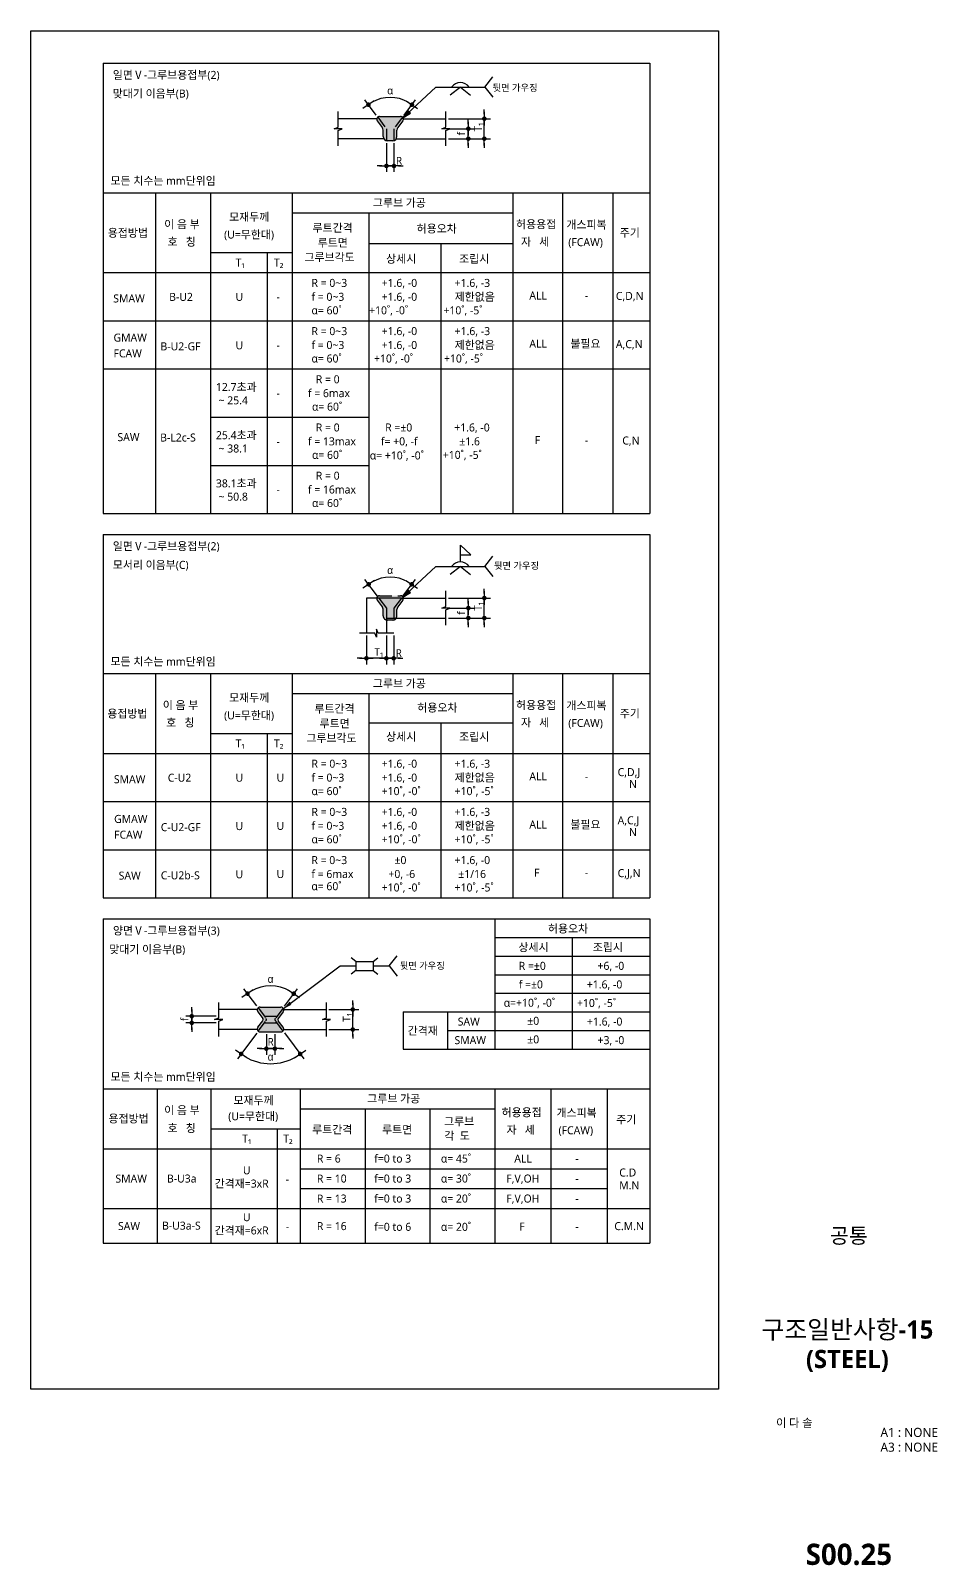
# Model space of a CAD drawing. Header units: millimetres. Extents: x 4573 to 501064, y -176100 to -4304.
# Drawn here: x 218876 to 248764, y -175263 to -124681 of the extents above; entities that cross this region are included whole.
import ezdxf
from ezdxf.enums import TextEntityAlignment as Align

# ---------------------------------------------------------------- set-up
doc = ezdxf.new("R2010")
doc.units = ezdxf.units.MM
doc.header["$LTSCALE"] = 800
doc.linetypes.add('HIDDEN', pattern=[0.375, 0.25, -0.125])
doc.linetypes.add('HIDDENX2', pattern=[0.75, 0.5, -0.25])
doc.layers.get('Defpoints').update_dxf_attribs({"color": 147})
for name, color, linetype in [('4', 4, 'Continuous'), ('AA-XXXX-DIMS', 7, 'Continuous'), ('DIM', 7, 'Continuous'), ('HAT', 9, 'Continuous'), ('HID', 7, 'HIDDENX2'), ('SHT', 5, 'Continuous'), ('T1', 4, 'Continuous'), ('TEX', 3, 'Continuous'), ('TEXT', 3, 'Continuous'), ('TITLE', 7, 'Continuous'), ('WAL', 7, 'Continuous')]:
    doc.layers.add(name, color=color, linetype=linetype)
doc.styles.add('XR-SHEET-맑은고딕', font='malgun.ttf')
doc.styles.add('맑은고딕', font='malgun.ttf')
doc.styles.add('맑은고딕B', font='malgunbd.ttf')
doc.styles.add('스타일1', font='malgun.ttf')
doc.dimstyles.new('SKIT(내부)', dxfattribs={"dimscale": 100, "dimtxt": 2.5, "dimasz": 1.5, "dimexe": 2, "dimexo": 0.8, "dimgap": 1, "dimtad": 1, "dimdec": 0, "dimzin": 0, "dimdsep": 46, "dimtxsty": 'XR-SHEET-맑은고딕', "dimblk1": 'DOTK', "dimblk2": 'DOTK', "dimsah": 1, "dimcen": 1.8, "dimclrt": 3, "dimadec": 0, "dimazin": 0, "dimtfac": 1, "dimtdec": 0, "dimtix": 1, "dimtmove": 2, "dimatfit": 3, "dimldrblk": 'DOTK', "dimfxl": 2, "dimtolj": 1, "dimtzin": 0, "dimarcsym": 0})

# ---------------------------------------------------------------- blocks, each defined once
blk = doc.blocks.new('DOTK')
at = {"layer": 'AA-XXXX-DIMS'}
blk.add_line((-1.5, 0), (1.5, 0), dxfattribs=at)
at = {"layer": 'AA-XXXX-DIMS', "const_width": 0.5}
blk.add_lwpolyline([(-0.25, 0, 1), (0.25, 0, 1)], format="xyb", close=True, dxfattribs=at)
blk = doc.blocks.new('*D551')
at = {"layer": 'Defpoints', "color": 0, "transparency": 16777216}
for p in [(230981, -126909), (230316, -127529), (230603, -127913), (230851, -127913), (231135, -127534)]:
    blk.add_point(p, dxfattribs=at)
at = {"layer": 'DIM', "color": 0, "lineweight": -2, "transparency": 16777216}
for p, q in [((230268, -127465), (229890, -126961)), ((231183, -127470), (231564, -126961))]:
    blk.add_line(p, q, dxfattribs=at)
blk.add_arc((230727, -128079), 1197, 60.3698, 119.6302, dxfattribs=at)
at = {"layer": 'DIM', "color": 0, "lineweight": -2, "transparency": 16777216, "xscale": 150, "yscale": 150, "zscale": 150}
for p, rotation in [((230010, -127121), 213.2232473445448), ((231444, -127121), 326.7767526554257)]:
    blk.add_blockref('DOTK', p, dxfattribs=dict(at, rotation=rotation))
at = {"layer": 'DIM', "color": 3, "transparency": 16777216, "insert": (230727, -126655), "char_height": 250, "attachment_point": 5, "style": 'XR-SHEET-맑은고딕'}
blk.add_mtext('\\A1;α', dxfattribs=at)
blk = doc.blocks.new('*D552')
at = {"layer": 'Defpoints', "color": 0, "transparency": 16777216}
for p in [(230603, -128308), (230851, -128308), (230851, -129139)]:
    blk.add_point(p, dxfattribs=at)
at = {"layer": 'DIM', "color": 0, "lineweight": -2, "transparency": 16777216}
for p, q in [((230603, -128388), (230603, -129339)), ((230851, -128388), (230851, -129339)), ((230453, -129139), (230303, -129139)), ((230603, -129139), (230851, -129139)), ((231001, -129139), (231151, -129139))]:
    blk.add_line(p, q, dxfattribs=at)
at = {"layer": 'DIM', "color": 0, "lineweight": -2, "transparency": 16777216, "xscale": 150, "yscale": 150, "zscale": 150}
blk.add_blockref('DOTK', (230603, -129139), dxfattribs=at)
at = {"layer": 'DIM', "color": 0, "lineweight": -2, "transparency": 16777216, "xscale": 150, "yscale": 150, "zscale": 150, "rotation": 180}
blk.add_blockref('DOTK', (230851, -129139), dxfattribs=at)
at = {"layer": 'DIM', "color": 3, "transparency": 16777216, "insert": (231019, -128967), "char_height": 250, "attachment_point": 5, "style": 'XR-SHEET-맑은고딕'}
blk.add_mtext('\\A1;R', dxfattribs=at)
blk = doc.blocks.new('*D553')
at = {"layer": 'Defpoints', "color": 0, "transparency": 16777216}
for p in [(230979, -142720), (230356, -143382), (231097, -143382), (230603, -143712), (230851, -143712)]:
    blk.add_point(p, dxfattribs=at)
at = {"layer": 'DIM', "color": 0, "lineweight": -2, "transparency": 16777216}
for p, q in [((230308, -143318), (229897, -142769)), ((231145, -143318), (231557, -142769))]:
    blk.add_line(p, q, dxfattribs=at)
blk.add_arc((230727, -143877), 1184, 60.4444, 119.5556, dxfattribs=at)
at = {"layer": 'DIM', "color": 0, "lineweight": -2, "transparency": 16777216, "xscale": 150, "yscale": 150, "zscale": 150}
for p, rotation in [((230017, -142929), 213.1859534091459), ((231437, -142929), 326.814046590854)]:
    blk.add_blockref('DOTK', p, dxfattribs=dict(at, rotation=rotation))
at = {"layer": 'DIM', "color": 3, "transparency": 16777216, "insert": (230727, -142465), "char_height": 250, "attachment_point": 5, "style": 'XR-SHEET-맑은고딕'}
blk.add_mtext('\\A1;{\\fSymbol|b0|i0|c2|p18;a}', dxfattribs=at)
blk = doc.blocks.new('*D554')
at = {"layer": 'Defpoints', "color": 0, "transparency": 16777216}
for p in [(230603, -144536), (230843, -144536), (230843, -145367)]:
    blk.add_point(p, dxfattribs=at)
at = {"layer": 'DIM', "color": 0, "lineweight": -2, "transparency": 16777216}
for p, q in [((230603, -144616), (230603, -145567)), ((230843, -144616), (230843, -145567)), ((230453, -145367), (230303, -145367)), ((230603, -145367), (230843, -145367)), ((230993, -145367), (231143, -145367))]:
    blk.add_line(p, q, dxfattribs=at)
at = {"layer": 'DIM', "color": 0, "lineweight": -2, "transparency": 16777216, "xscale": 150, "yscale": 150, "zscale": 150}
blk.add_blockref('DOTK', (230603, -145367), dxfattribs=at)
at = {"layer": 'DIM', "color": 0, "lineweight": -2, "transparency": 16777216, "xscale": 150, "yscale": 150, "zscale": 150, "rotation": 180}
blk.add_blockref('DOTK', (230843, -145367), dxfattribs=at)
at = {"layer": 'DIM', "color": 3, "transparency": 16777216, "insert": (231011, -145196), "char_height": 250, "attachment_point": 5, "style": 'XR-SHEET-맑은고딕'}
blk.add_mtext('\\A1;R', dxfattribs=at)
blk = doc.blocks.new('*D555')
at = {"layer": 'Defpoints', "color": 0, "transparency": 16777216}
for p in [(229944, -144536), (230603, -144536), (229944, -145367)]:
    blk.add_point(p, dxfattribs=at)
at = {"layer": 'DIM', "color": 0, "lineweight": -2, "transparency": 16777216}
for p, q in [((229944, -144616), (229944, -145567)), ((230603, -144616), (230603, -145567)), ((229794, -145367), (229644, -145367)), ((230603, -145367), (229944, -145367)), ((230753, -145367), (230903, -145367))]:
    blk.add_line(p, q, dxfattribs=at)
at = {"layer": 'DIM', "color": 0, "lineweight": -2, "transparency": 16777216, "xscale": 150, "yscale": 150, "zscale": 150}
blk.add_blockref('DOTK', (229944, -145367), dxfattribs=at)
at = {"layer": 'DIM', "color": 0, "lineweight": -2, "transparency": 16777216, "xscale": 150, "yscale": 150, "zscale": 150, "rotation": 180}
blk.add_blockref('DOTK', (230603, -145367), dxfattribs=at)
at = {"layer": 'DIM', "color": 3, "transparency": 16777216, "insert": (230356, -145184), "char_height": 250, "attachment_point": 5, "style": 'XR-SHEET-맑은고딕'}
blk.add_mtext('\\A1;T₁', dxfattribs=at)
blk = doc.blocks.new('*D556')
at = {"layer": 'Defpoints', "color": 0, "transparency": 16777216}
for p in [(232551, -143712), (232566, -144041), (233303, -143712)]:
    blk.add_point(p, dxfattribs=at)
at = {"layer": 'DIM', "color": 0, "lineweight": -2, "transparency": 16777216}
for p, q in [((233303, -143562), (233303, -143412)), ((232631, -143712), (233503, -143712)), ((232646, -144041), (233503, -144041)), ((233303, -144041), (233303, -143712)), ((233303, -144191), (233303, -144341))]:
    blk.add_line(p, q, dxfattribs=at)
at = {"layer": 'DIM', "color": 0, "lineweight": -2, "transparency": 16777216, "xscale": 150, "yscale": 150, "zscale": 150}
for p, rotation in [((233303, -143712), 270), ((233303, -144041), 90)]:
    blk.add_blockref('DOTK', p, dxfattribs=dict(at, rotation=rotation))
at = {"layer": 'DIM', "color": 3, "transparency": 16777216, "insert": (233069, -143876), "char_height": 250, "attachment_point": 5, "rotation": 90, "style": 'XR-SHEET-맑은고딕'}
blk.add_mtext('\\A1;f', dxfattribs=at)
blk = doc.blocks.new('*D557')
at = {"layer": 'Defpoints', "color": 0, "transparency": 16777216}
for p in [(232566, -143382), (233831, -143382), (232566, -144041)]:
    blk.add_point(p, dxfattribs=at)
at = {"layer": 'DIM', "color": 0, "lineweight": -2, "transparency": 16777216}
for p, q in [((233831, -143232), (233831, -143082)), ((232646, -143382), (234031, -143382)), ((233831, -144041), (233831, -143382)), ((232646, -144041), (234031, -144041)), ((233831, -144191), (233831, -144341))]:
    blk.add_line(p, q, dxfattribs=at)
at = {"layer": 'DIM', "color": 0, "lineweight": -2, "transparency": 16777216, "xscale": 150, "yscale": 150, "zscale": 150}
for p, rotation in [((233831, -143382), 270), ((233831, -144041), 90)]:
    blk.add_blockref('DOTK', p, dxfattribs=dict(at, rotation=rotation))
at = {"layer": 'DIM', "color": 3, "transparency": 16777216, "insert": (233648, -143654), "char_height": 250, "attachment_point": 5, "rotation": 90, "style": 'XR-SHEET-맑은고딕'}
blk.add_mtext('\\A1;T₁', dxfattribs=at)
blk = doc.blocks.new('*D558')
at = {"layer": 'Defpoints', "color": 0, "transparency": 16777216}
for p in [(227056, -156196), (226375, -156890), (226634, -157236), (226938, -157236), (227194, -156895)]:
    blk.add_point(p, dxfattribs=at)
at = {"layer": 'DIM', "color": 0, "lineweight": -2, "transparency": 16777216}
for p, q in [((226327, -156826), (225904, -156261)), ((227242, -156831), (227668, -156261))]:
    blk.add_line(p, q, dxfattribs=at)
blk.add_arc((226786, -157439), 1272, 59.944, 120.056, dxfattribs=at)
at = {"layer": 'DIM', "color": 0, "lineweight": -2, "transparency": 16777216, "xscale": 150, "yscale": 150, "zscale": 150}
for p, rotation in [((226024, -156421), 213.4361386062892), ((227548, -156421), 326.5638613400455)]:
    blk.add_blockref('DOTK', p, dxfattribs=dict(at, rotation=rotation))
at = {"layer": 'DIM', "color": 3, "transparency": 16777216, "insert": (226786, -155940), "char_height": 250, "attachment_point": 5, "style": 'XR-SHEET-맑은고딕'}
blk.add_mtext('\\A1;{\\fSymbol|b0|i0|c2|p18;a}', dxfattribs=at)
blk = doc.blocks.new('*D559')
at = {"layer": 'Defpoints', "color": 0, "transparency": 16777216}
for p in [(228626, -156944), (229493, -156944), (228626, -157603)]:
    blk.add_point(p, dxfattribs=at)
at = {"layer": 'DIM', "color": 0, "lineweight": -2, "transparency": 16777216}
for p, q in [((229493, -156794), (229493, -156644)), ((228706, -156944), (229693, -156944)), ((229493, -157603), (229493, -156944)), ((228706, -157603), (229693, -157603)), ((229493, -157753), (229493, -157903))]:
    blk.add_line(p, q, dxfattribs=at)
at = {"layer": 'DIM', "color": 0, "lineweight": -2, "transparency": 16777216, "xscale": 150, "yscale": 150, "zscale": 150}
for p, rotation in [((229493, -156944), 270), ((229493, -157603), 90)]:
    blk.add_blockref('DOTK', p, dxfattribs=dict(at, rotation=rotation))
at = {"layer": 'DIM', "color": 3, "transparency": 16777216, "insert": (229311, -157202), "char_height": 250, "attachment_point": 5, "rotation": 90, "style": 'XR-SHEET-맑은고딕'}
blk.add_mtext('\\A1;T₁', dxfattribs=at)
blk = doc.blocks.new('*D560')
at = {"layer": 'Defpoints', "color": 0, "transparency": 16777216}
for p in [(224186, -157164), (225073, -157164), (225073, -157384)]:
    blk.add_point(p, dxfattribs=at)
at = {"layer": 'DIM', "color": 0, "lineweight": -2, "transparency": 16777216}
for p, q in [((224993, -157164), (223986, -157164)), ((224186, -157014), (224186, -156864)), ((224186, -157384), (224186, -157164)), ((224993, -157384), (223986, -157384)), ((224186, -157534), (224186, -157684))]:
    blk.add_line(p, q, dxfattribs=at)
at = {"layer": 'DIM', "color": 0, "lineweight": -2, "transparency": 16777216, "xscale": 150, "yscale": 150, "zscale": 150}
for p, rotation in [((224186, -157164), 270), ((224186, -157384), 90)]:
    blk.add_blockref('DOTK', p, dxfattribs=dict(at, rotation=rotation))
at = {"layer": 'DIM', "color": 3, "transparency": 16777216, "insert": (223952, -157274), "char_height": 250, "attachment_point": 5, "rotation": 90, "style": 'XR-SHEET-맑은고딕'}
blk.add_mtext('\\A1;f', dxfattribs=at)
blk = doc.blocks.new('*D561')
at = {"layer": 'Defpoints', "color": 0, "transparency": 16777216}
for p in [(226646, -157681), (226926, -157681), (226926, -158234)]:
    blk.add_point(p, dxfattribs=at)
at = {"layer": 'DIM', "color": 0, "lineweight": -2, "transparency": 16777216}
for p, q in [((226646, -157761), (226646, -158434)), ((226926, -157761), (226926, -158434)), ((226496, -158234), (226346, -158234)), ((226646, -158234), (226926, -158234)), ((227076, -158234), (227226, -158234))]:
    blk.add_line(p, q, dxfattribs=at)
at = {"layer": 'DIM', "color": 0, "lineweight": -2, "transparency": 16777216, "xscale": 150, "yscale": 150, "zscale": 150}
blk.add_blockref('DOTK', (226646, -158234), dxfattribs=at)
at = {"layer": 'DIM', "color": 0, "lineweight": -2, "transparency": 16777216, "xscale": 150, "yscale": 150, "zscale": 150, "rotation": 180}
blk.add_blockref('DOTK', (226926, -158234), dxfattribs=at)
at = {"layer": 'DIM', "color": 3, "transparency": 16777216, "insert": (226786, -158009), "char_height": 250, "attachment_point": 5, "style": 'XR-SHEET-맑은고딕'}
blk.add_mtext('\\A1;R', dxfattribs=at)
blk = doc.blocks.new('*D562')
at = {"layer": 'Defpoints', "color": 0, "transparency": 16777216}
for p in [(226375, -157658), (226634, -157311), (226938, -157311), (227194, -157653), (226441, -158695)]:
    blk.add_point(p, dxfattribs=at)
at = {"layer": 'DIM', "color": 0, "lineweight": -2, "transparency": 16777216}
for p, q in [((226327, -157722), (225693, -158568)), ((227242, -157717), (227879, -158568))]:
    blk.add_line(p, q, dxfattribs=at)
blk.add_arc((226786, -157108), 1624, 238.478, 301.522, dxfattribs=at)
at = {"layer": 'DIM', "color": 0, "lineweight": -2, "transparency": 16777216, "xscale": 150, "yscale": 150, "zscale": 150}
for p, rotation in [((225813, -158408), 145.8308561628364), ((227759, -158408), 34.16914378347971)]:
    blk.add_blockref('DOTK', p, dxfattribs=dict(at, rotation=rotation))
at = {"layer": 'DIM', "color": 3, "transparency": 16777216, "insert": (226786, -158504), "char_height": 250, "attachment_point": 5, "rotation": 360, "style": 'XR-SHEET-맑은고딕'}
blk.add_mtext('\\A1;{\\fSymbol|b0|i0|c2|p18;a}', dxfattribs=at)
blk = doc.blocks.new('*D563')
at = {"layer": 'Defpoints', "color": 0, "transparency": 16777216}
for p in [(232551, -127913), (233303, -127913), (232566, -128242)]:
    blk.add_point(p, dxfattribs=at)
at = {"layer": 'DIM', "color": 0, "lineweight": -2, "transparency": 16777216}
for p, q in [((232631, -127913), (233503, -127913)), ((233303, -127763), (233303, -127613)), ((233303, -128242), (233303, -127913)), ((232646, -128242), (233503, -128242)), ((233303, -128392), (233303, -128542))]:
    blk.add_line(p, q, dxfattribs=at)
at = {"layer": 'DIM', "color": 0, "lineweight": -2, "transparency": 16777216, "xscale": 150, "yscale": 150, "zscale": 150}
for p, rotation in [((233303, -127913), 270), ((233303, -128242), 90)]:
    blk.add_blockref('DOTK', p, dxfattribs=dict(at, rotation=rotation))
at = {"layer": 'DIM', "color": 3, "transparency": 16777216, "insert": (233069, -128078), "char_height": 250, "attachment_point": 5, "rotation": 90, "style": 'XR-SHEET-맑은고딕'}
blk.add_mtext('\\A1;f', dxfattribs=at)
blk = doc.blocks.new('*D564')
at = {"layer": 'Defpoints', "color": 0, "transparency": 16777216}
for p in [(232566, -127584), (233831, -127584), (232566, -128242)]:
    blk.add_point(p, dxfattribs=at)
at = {"layer": 'DIM', "color": 0, "lineweight": -2, "transparency": 16777216}
for p, q in [((233831, -127434), (233831, -127284)), ((232646, -127584), (234031, -127584)), ((233831, -128242), (233831, -127584)), ((232646, -128242), (234031, -128242)), ((233831, -128392), (233831, -128542))]:
    blk.add_line(p, q, dxfattribs=at)
at = {"layer": 'DIM', "color": 0, "lineweight": -2, "transparency": 16777216, "xscale": 150, "yscale": 150, "zscale": 150}
for p, rotation in [((233831, -127584), 270), ((233831, -128242), 90)]:
    blk.add_blockref('DOTK', p, dxfattribs=dict(at, rotation=rotation))
at = {"layer": 'DIM', "color": 3, "transparency": 16777216, "insert": (233648, -127856), "char_height": 250, "attachment_point": 5, "rotation": 90, "style": 'XR-SHEET-맑은고딕'}
blk.add_mtext('\\A1;T₁', dxfattribs=at)
blk = doc.blocks.new('TITLE')
at = {"layer": 'TITLE', "style": '스타일1'}
for tag, height, p in [('동명칭', 6, (776.77, -457.26)), ('SCALE-A1', 3, (797.5, -522)), ('SCALE-A3', 3, (797.5, -527)), ('DATA', 3, (797.5, -540))]:
    blk.add_attdef(tag, text='', height=height, dxfattribs=at).set_placement(p, align=Align.MIDDLE)
for tag, height, p in [('TITLE1', 6, (776.5, -479.4)), ('TITLE4', 6, (776.5, -484.39)), ('TITLE2', 6, (776.5, -489)), ('TITLE5', 6, (776.5, -493.99)), ('TITLE3', 6, (776.5, -498.7)), ('NAME-1', 3, (760.16, -517.5)), ('NAME-2', 3, (760.16, -526.5)), ('A0.00', 7, (776.5, -561))]:
    blk.add_attdef(tag, text='', height=height, dxfattribs=at).set_placement(p, align=Align.MIDDLE_CENTER)

msp = doc.modelspace()

# ---------------------------------------------------------------- hatches: boundary and pattern name
at = {"layer": 'HAT'}
h = msp.add_hatch(color=252, dxfattribs=at)
h.paths.add_polyline_path([(230356.4, -127583.7), (230285.1, -127583.7, 0.2065467), (230302.5, -127656.2), (230466.6, -127875.4, -0.0759655), (230486.7, -127913), (230602.9, -127913)])
h.paths.add_polyline_path([(231097.5, -127583.7), (230356.4, -127583.7), (230602.9, -127913), (230851, -127913)])
h.paths.add_polyline_path([(231067.6, -127505.7), (230377.8, -127505.7, 0.3646409), (230285.1, -127583.7), (230356.4, -127583.7), (231097.5, -127583.7), (231160.3, -127583.7, 0.3646409)])
h.paths.add_polyline_path([(231142.9, -127656.2, 0.2065467), (231160.3, -127583.7), (231097.5, -127583.7), (230851, -127913), (230958.7, -127913, -0.0759655), (230978.8, -127875.4)])
h.paths.add_polyline_path([(230950.7, -127960, -0.0850254), (230958.7, -127913), (230851, -127913), (230851, -128242.3), (230928.8, -128242.3, 0.1420741), (230950.7, -128166.8)])
h.paths.add_polyline_path([(230851, -127913), (230602.9, -127913), (230602.9, -128242.3), (230851, -128242.3)])
h.paths.add_polyline_path([(230602.9, -127913), (230486.7, -127913, -0.0850254), (230494.7, -127960), (230494.7, -128166.8, 0.1420741), (230516.6, -128242.3), (230602.9, -128242.3)])
h.paths.add_polyline_path([(230928.8, -128242.3), (230851, -128242.3), (230602.9, -128242.3), (230516.6, -128242.3, 0.2570144), (230635.9, -128307.9), (230809.5, -128307.9, 0.2570144)])
h = msp.add_hatch(color=252, dxfattribs=at)
h.paths.add_polyline_path([(230356.4, -143382.4), (230285.1, -143382.4, 0.2065467), (230302.5, -143454.9), (230466.6, -143674.1, -0.0759655), (230486.7, -143711.7), (230602.9, -143711.7)])
h.paths.add_polyline_path([(231097.5, -143382.4), (230356.4, -143382.4), (230602.9, -143711.7), (230851, -143711.7)])
h.paths.add_polyline_path([(231067.6, -143304.4), (230377.8, -143304.4, 0.3646409), (230285.1, -143382.4), (230356.4, -143382.4), (231097.5, -143382.4), (231160.3, -143382.4, 0.3646409)])
h.paths.add_polyline_path([(231142.9, -143454.9, 0.2065467), (231160.3, -143382.4), (231097.5, -143382.4), (230851, -143711.7), (230958.7, -143711.7, -0.0759655), (230978.8, -143674.1)])
h.paths.add_polyline_path([(230950.7, -143758.7, -0.0850254), (230958.7, -143711.7), (230851, -143711.7), (230851, -144041), (230928.8, -144041, 0.1420741), (230950.7, -143965.5)])
h.paths.add_polyline_path([(230851, -143711.7), (230602.9, -143711.7), (230602.9, -144041), (230851, -144041)])
h.paths.add_polyline_path([(230602.9, -143711.7), (230486.7, -143711.7, -0.0850254), (230494.7, -143758.7), (230494.7, -143965.5, 0.1420741), (230516.6, -144041), (230602.9, -144041)])
h.paths.add_polyline_path([(230928.8, -144041), (230851, -144041), (230602.9, -144041), (230516.6, -144041, 0.2570144), (230635.9, -144106.6), (230809.5, -144106.6, 0.2570144)])
h = msp.add_hatch(color=252, dxfattribs=at)
h.paths.add_polyline_path([(227193.9, -156894.7, 0.2014158), (227126.7, -156866.5), (226437, -156866.5, 0.1825389), (226374.8, -156890), (226579.6, -157163.6), (226992.6, -157163.6)])
h.paths.add_polyline_path([(227202, -157016.9, 0.3702319), (227193.9, -156894.7), (226938.3, -157236.2, 0.3328135), (226938.3, -157311.3), (227193.9, -157652.8, 0.3702319), (227202, -157530.6), (227037.9, -157311.3, -0.3328135), (227037.9, -157236.2)])
h.paths.add_polyline_path([(226938.3, -157236.2), (226992.6, -157163.6), (226579.6, -157163.6), (226633.9, -157236.2, -0.3328135), (226633.9, -157311.3), (226579.6, -157383.9), (226992.6, -157383.9), (226938.3, -157311.3, -0.3328135)])
h.paths.add_polyline_path([(226992.6, -157383.9), (226579.6, -157383.9), (226374.8, -157657.5, 0.1825389), (226437, -157681), (227126.7, -157681, 0.2014158), (227193.9, -157652.8)])
h.paths.add_polyline_path([(226633.9, -157311.3, 0.3328135), (226633.9, -157236.2), (226374.8, -156890, 0.3910756), (226361.6, -157016.9), (226525.7, -157236.2, -0.3328135), (226525.7, -157311.3), (226361.6, -157530.6, 0.3910756), (226374.8, -157657.5)])
at = {"layer": 'T1'}
h = msp.add_hatch(color=7, dxfattribs=at)
h.paths.add_polyline_path([(231149.5, -127553.6), (231355.9, -127360.4), (231316.5, -127318.2)])
h.paths.add_polyline_path([(231149.5, -127553.6), (231395.4, -127402.5), (231355.9, -127360.4)])
h = msp.add_hatch(color=7, dxfattribs=at)
h.paths.add_polyline_path([(231149.5, -143352.3), (231355.9, -143159.1), (231316.5, -143116.9)])
h.paths.add_polyline_path([(231149.5, -143352.3), (231395.4, -143201.2), (231355.9, -143159.1)])
h = msp.add_hatch(color=7, dxfattribs=at)
h.paths.add_polyline_path([(227208.7, -156914.4), (227434.4, -156744.1), (227399.7, -156698)])
h.paths.add_polyline_path([(227208.7, -156914.4), (227469.2, -156790.2), (227434.4, -156744.1)])

# ---------------------------------------------------------------- linework, layer by layer
msp.add_line((231097.5, -143382.4), (230356.4, -143382.4))
at = {"layer": '4'}
for p, q in [((221261, -125755.5), (239288.1, -125755.5)), ((221261, -125755.5), (221261, -140596.3)), ((239288.1, -125755.5), (239288.1, -140596.3)), ((221261, -130020.9), (239288.1, -130020.9)), ((222989, -130020.9), (222989, -140596.3)), ((224804.5, -130020.9), (224804.5, -140596.3)), ((227501.1, -130020.9), (227501.1, -140596.3)), ((234765.4, -130020.9), (234765.4, -140596.3)), ((236413.4, -130020.9), (236413.4, -140596.3)), ((238070.3, -130020.9), (238070.3, -140596.3)), ((227501.1, -130679.5), (234765.4, -130679.5)), ((230022.5, -130679.5), (230022.5, -140596.3)), ((224804.5, -131996.8), (227501.1, -131996.8)), ((226674.9, -131996.8), (226674.9, -140596.3)), ((230022.5, -131698.9), (234765.4, -131698.9)), ((232393.9, -131698.9), (232393.9, -140596.3)), ((221261, -132655.4), (239288.1, -132655.4)), ((221261, -134243.6), (239288.1, -134243.6)), ((221261, -135831.8), (239288.1, -135831.8)), ((224804.5, -137419.9), (230022.5, -137419.9)), ((224804.5, -139008.1), (230022.5, -139008.1)), ((221261, -140596.3), (239288.1, -140596.3)), ((221261, -141289.1), (221261, -153267.1)), ((221261, -141289.1), (239288.1, -141289.1)), ((239288.1, -141289.1), (239288.1, -153267.1)), ((221261, -145868.1), (239288.1, -145868.1)), ((222989, -145868.1), (222989, -153267.1)), ((224804.5, -145868.1), (224804.5, -153267.1)), ((227501.1, -145868.1), (227501.1, -153267.1)), ((234765.4, -145868.1), (234765.4, -153267.1)), ((236413.4, -145868.1), (236413.4, -153267.1)), ((238070.3, -145868.1), (238070.3, -153267.1)), ((227501.1, -146526.7), (234765.4, -146526.7)), ((230022.5, -146526.7), (230022.5, -153267.1)), ((230022.5, -147499.2), (234765.4, -147499.2)), ((232393.9, -147499.2), (232393.9, -153267.1)), ((224804.5, -147844), (227501.1, -147844)), ((226674.9, -147844), (226674.9, -153267.1)), ((221261, -148502.6), (239288.1, -148502.6)), ((221261, -150090.8), (239288.1, -150090.8)), ((221261, -151678.9), (239288.1, -151678.9)), ((221261, -153267.1), (239288.1, -153267.1)), ((221261, -153959.9), (221261, -164647)), ((221261, -153959.9), (239288.1, -153959.9)), ((234173.3, -153959.9), (234173.3, -158246.8)), ((239288.1, -153959.9), (239288.1, -164647)), ((234173.3, -154572.3), (239288.1, -154572.3)), ((236730.7, -154572.3), (236730.7, -158246.8)), ((234173.3, -155184.8), (239288.1, -155184.8)), ((234173.3, -155797.2), (239288.1, -155797.2)), ((234173.3, -156409.6), (239288.1, -156409.6)), ((231151, -157022), (231151, -158246.8)), ((231151, -157022), (239288.1, -157022)), ((232618.7, -157022), (232618.7, -158246.8)), ((232618.7, -157634.4), (239288.1, -157634.4)), ((231151, -158246.8), (239288.1, -158246.8)), ((221261, -159555), (239288.1, -159555)), ((223041.7, -159555), (223041.7, -164647)), ((224815.2, -159555), (224815.2, -164647)), ((227762.5, -159555), (227762.5, -164647)), ((234173.3, -159555), (234173.3, -164647)), ((236025.8, -159555), (236025.8, -164647)), ((237878.3, -159555), (237878.3, -164647)), ((227762.5, -160213.6), (234173.3, -160213.6)), ((229899.4, -160213.6), (229899.4, -164647)), ((232036.3, -160213.6), (232036.3, -164647)), ((224815.2, -160872.2), (227762.5, -160872.2)), ((227001.7, -160872.2), (227001.7, -164647)), ((221261, -161530.8), (239288.1, -161530.8)), ((227762.5, -162189.4), (237878.3, -162189.4)), ((227762.5, -162848.1), (237878.3, -162848.1)), ((221261, -163506.7), (239288.1, -163506.7)), ((221261, -164647), (239288.1, -164647))]:
    msp.add_line(p, q, dxfattribs=at)
at = {"layer": 'DIM'}
msp.add_line((231149.5, -143352.3), (231316.5, -143116.9), dxfattribs=at)
for points in [[(229014, -128477.5), (229014, -127965.9), (229146.3, -127913), (228881.7, -127913), (229014, -127860.1), (229014, -127348.5)], [(232566.4, -128477.5), (232566.4, -127965.9), (232698.7, -127913), (232434.1, -127913), (232566.4, -127860.1), (232566.4, -127348.5)], [(232566.4, -144276.2), (232566.4, -143764.6), (232698.7, -143711.7), (232434.1, -143711.7), (232566.4, -143658.8), (232566.4, -143147.2)], [(230843.8, -144536), (230332.2, -144536), (230279.2, -144403.7), (230279.2, -144668.3), (230226.3, -144536), (229714.7, -144536)], [(225073.2, -157838.3), (225073.2, -157326.7), (225205.5, -157273.8), (224940.9, -157273.8), (225073.2, -157220.8), (225073.2, -156709.2)], [(228625.5, -157838.3), (228625.5, -157326.7), (228757.8, -157273.8), (228493.2, -157273.8), (228625.5, -157220.8), (228625.5, -156709.2)]]:
    msp.add_lwpolyline(points, dxfattribs=at)
at = {"layer": 'HID'}
for p, q in [((230315.6, -127529.2), (230602.9, -127913)), ((230602.9, -127913), (230602.9, -128304)), ((231134.7, -127533.9), (230851, -127913)), ((230851, -127913), (230851, -128301.7)), ((230302.5, -143454.9), (230466.6, -143674.1)), ((230377.8, -143304.4), (231067.6, -143304.4)), ((231142.9, -143454.9), (230978.8, -143674.1)), ((230494.7, -143965.5), (230494.7, -143758.7)), ((230809.5, -144106.6), (230635.9, -144106.6)), ((230950.7, -143965.5), (230950.7, -143758.7)), ((226374.8, -156890), (226633.9, -157236.2)), ((226579.6, -157163.6), (226992.6, -157163.6)), ((227193.9, -156894.7), (226938.3, -157236.2)), ((226374.8, -157657.5), (226633.9, -157311.3)), ((226579.6, -157383.9), (226992.6, -157383.9)), ((227193.9, -157652.8), (226938.3, -157311.3))]:
    msp.add_line(p, q, dxfattribs=at)
for centre, radius, start, end in [((230377.8, -143398.5), 94.1, 90, 216.81628), ((231067.6, -143398.5), 94.1, 323.18372, 90), ((230353.6, -143758.7), 141.1, 0, 36.81628), ((230635.9, -143965.5), 141.1, 180, 270), ((230809.5, -143965.5), 141.1, 270, 0), ((231091.8, -143758.7), 141.1, 143.18372, 180), ((226583.7, -157273.8), 62.7, 323.18372, 36.81628), ((226988.5, -157273.8), 62.7, 143.18372, 216.81628)]:
    msp.add_arc(centre, radius, start, end, dxfattribs=at)
at = {"layer": 'T1', "color": 7}
for p, q in [((233848.2, -126539.9), (234114.9, -126205.3)), ((231149.5, -127553.6), (232232.1, -126539.9)), ((232232.1, -126539.9), (233848.2, -126539.9)), ((233040.1, -126539.9), (232705.6, -126806.6)), ((233040.1, -126539.9), (233374.7, -126806.6)), ((233848.2, -126539.9), (234114.9, -126874.5)), ((231149.5, -127553.6), (231316.5, -127318.2)), ((231149.5, -127553.6), (231395.4, -127402.5)), ((231316.5, -127318.2), (231355.9, -127360.4)), ((231395.4, -127402.5), (231355.9, -127360.4)), ((233040.1, -141634), (233380.8, -141955.2)), ((233040.1, -142190.3), (233040.1, -141634)), ((233040.1, -141955.2), (233380.8, -141955.2)), ((233848.2, -142338.6), (234114.9, -142004)), ((231149.5, -143352.3), (232232.1, -142338.6)), ((232232.1, -142338.6), (233848.2, -142338.6)), ((233040.1, -142338.6), (232705.6, -142605.3)), ((233040.1, -142338.6), (233374.7, -142605.3)), ((233848.2, -142338.6), (234114.9, -142673.2)), ((231316.5, -143116.9), (231355.9, -143159.1)), ((231149.5, -143352.3), (231395.4, -143201.2)), ((231395.4, -143201.2), (231355.9, -143159.1)), ((229594.7, -155359.3), (229446.1, -155240.9)), ((230169.3, -155359.3), (230317.9, -155240.9)), ((230690.1, -155507.6), (230956.8, -155173)), ((227208.7, -156914.4), (229073.9, -155507.6)), ((229073.9, -155507.6), (229594.7, -155507.6)), ((229594.7, -155655.9), (229446.1, -155774.3)), ((229594.7, -155359.3), (229594.7, -155655.9)), ((229594.7, -155359.3), (230169.3, -155359.3)), ((229594.7, -155655.9), (230169.3, -155655.9)), ((230169.3, -155359.3), (230169.3, -155655.9)), ((230169.3, -155507.6), (230690.1, -155507.6)), ((230169.3, -155655.9), (230317.9, -155774.3)), ((230690.1, -155507.6), (230956.8, -155842.2)), ((227399.7, -156698), (227434.4, -156744.1))]:
    msp.add_line(p, q, dxfattribs=at)
for centre in [(233040.1, -126744.1), (233040.1, -142542.8)]:
    msp.add_arc(centre, 352.5, 35.39906, 144.60094, dxfattribs=at)
at = {"layer": 'TEX'}
msp.add_lwpolyline([(241550, -124681.5), (241550, -169460.3), (218875.8, -169460.3), (218875.8, -124681.5)], close=True, dxfattribs=at)
at = {"layer": 'WAL'}
for p, q in [((230285.1, -127583.7), (229014, -127583.7)), ((230302.5, -127656.2), (230466.6, -127875.4)), ((230377.8, -127505.7), (231067.6, -127505.7)), ((230494.7, -128166.8), (230494.7, -127960)), ((230950.7, -128166.8), (230950.7, -127960)), ((231142.9, -127656.2), (230978.8, -127875.4)), ((231160.3, -127583.7), (232566.4, -127583.7)), ((230516.6, -128242.3), (229014, -128242.3)), ((230809.5, -128307.9), (230635.9, -128307.9)), ((230928.8, -128242.3), (232551.5, -128242.3)), ((229944.3, -143382.4), (229944.3, -144536)), ((230356.4, -143382.4), (229944.3, -143382.4)), ((231097.5, -143382.4), (232566.4, -143382.4)), ((230602.9, -144041), (230602.9, -144536)), ((230851, -144041), (232566.4, -144041)), ((226344.3, -156944.4), (225073.2, -156944.4)), ((226361.6, -157016.9), (226525.7, -157236.2)), ((226437, -156866.5), (227126.7, -156866.5)), ((227202, -157016.9), (227037.9, -157236.2)), ((227219.4, -156944.4), (228625.5, -156944.4)), ((226344.3, -157603.1), (225073.2, -157603.1)), ((226361.6, -157530.6), (226525.7, -157311.3)), ((226437, -157681), (227126.7, -157681)), ((227202, -157530.6), (227037.9, -157311.3)), ((227219.4, -157603.1), (228625.5, -157603.1))]:
    msp.add_line(p, q, dxfattribs=at)
at = {"layer": 'WAL', "linetype": 'HIDDEN', "ltscale": 100}
for p, q in [((230356.4, -143382.4), (230602.9, -143711.7)), ((231097.5, -143382.4), (230851, -143711.7)), ((230602.9, -143711.7), (230602.9, -144041)), ((230602.9, -144041), (230851, -144041)), ((230851, -143711.7), (230851, -144041))]:
    msp.add_line(p, q, dxfattribs=at)
at = {"layer": 'WAL'}
for centre, radius, start, end in [((230377.8, -127599.8), 94.1, 90, 216.81628), ((230353.6, -127960), 141.1, 0, 36.81628), ((231091.8, -127960), 141.1, 143.18372, 180), ((231067.6, -127599.8), 94.1, 323.18372, 90), ((230635.9, -128166.8), 141.1, 180, 270), ((230809.5, -128166.8), 141.1, 270, 0), ((226437, -156960.6), 94.1, 90, 216.81628), ((226475.5, -157273.8), 62.7, 323.18372, 36.81628), ((227088.2, -157273.8), 62.7, 143.18372, 216.81628), ((227126.7, -156960.6), 94.1, 323.18372, 90), ((226437, -157587), 94.1, 143.18372, 270), ((227126.7, -157587), 94.1, 270, 36.81628)]:
    msp.add_arc(centre, radius, start, end, dxfattribs=at)

# ---------------------------------------------------------------- block references
at = {"layer": 'TEXT'}
ref = msp.add_blockref('TITLE', (168200, -178200), dxfattribs=dict(at, xscale=100, yscale=100, zscale=100))
ref.add_attrib('TITLE2', '구조일반사항-15', dxfattribs={"layer": 'SHT', "color": 4, "height": 600, "style": '맑은고딕B'}).set_placement((245800, -167491.4), align=Align.MIDDLE_CENTER)
ref.add_attrib('TITLE3', '(STEEL)', dxfattribs={"layer": 'SHT', "color": 4, "height": 600, "style": '맑은고딕B'}).set_placement((245800, -168461.8), align=Align.MIDDLE_CENTER)
ref.add_attrib('NAME-1', '이 다 솔', dxfattribs={"color": 3, "height": 270, "style": '맑은고딕'}).set_placement((243450, -170566.7), align=Align.MIDDLE_LEFT)
ref.add_attrib('SCALE-A1', 'A1 : NONE', dxfattribs={"layer": 'SHT', "color": 3, "height": 300, "style": '맑은고딕'}).set_placement((247839.1, -170882.8), align=Align.MIDDLE)
ref.add_attrib('SCALE-A3', 'A3 : NONE', dxfattribs={"layer": 'SHT', "color": 3, "height": 300, "style": '맑은고딕'}).set_placement((247839.1, -171369.2), align=Align.MIDDLE)
ref.add_attrib('A0.00', 'S00.25', dxfattribs={"layer": 'SHT', "color": 4, "height": 700, "style": '맑은고딕B'}).set_placement((245850, -174900), align=Align.MIDDLE_CENTER)

# ---------------------------------------------------------------- texts
at = {"layer": 'T1', "color": 0, "style": 'XR-SHEET-맑은고딕'}
for p in [(234099, -126671.6), (234146.4, -142422.9), (231040.4, -155608.4)]:
    msp.add_text('뒷면 가우징', height=219.79, dxfattribs=at).set_placement(p)
at = {"layer": 'TEXT', "style": 'XR-SHEET-맑은고딕'}
for s, height, p in [('일면Ⅴ-그루브용접부(2)', 263.751, (221582.7, -126271)), ('맞대기 이음부(B)', 263.75, (221582.7, -126886.5)), ('모든 치수는 mm단위임', 263.751, (221508.3, -129760.4)), ('그루브 가공', 263.75, (230158.7, -130483.6)), ('이 음 부', 263.75, (223276.6, -131195)), ('모재두께', 263.75, (225418.5, -130951.9)), ('허용용접', 263.75, (234876.9, -131195)), ('개스피복', 263.75, (236535.4, -131206.9)), ('용접방법', 263.75, (221417.8, -131477.4)), ('호   칭', 263.75, (223389.6, -131771.6)), ('(U=무한대)', 263.75, (225251.6, -131532.7)), ('루트간격', 263.75, (228168.2, -131314.1)), ('루트면', 263.75, (228337.9, -131803)), ('허용오차', 263.75, (231598.5, -131338.3)), ('자   세', 263.75, (235041.2, -131771.6)), ('주기', 263.75, (238296.3, -131472.9)), ('그루브각도', 263.75, (227902.7, -132280.2)), ('(FCAW)', 263.75, (236599, -131783.5)), ('T₁', 263.75, (225629.1, -132454.1)), ('T₂', 263.75, (226895.5, -132454.1)), ('상세시', 263.75, (230594.5, -132333.4)), ('조립시', 263.75, (233000.4, -132333.4)), ('R = 0~3', 263.75, (228132.8, -133126.5)), ('+1.6, -0', 263.75, (230446.4, -133126.5)), ('+1.6, -3', 263.75, (232852.3, -133126.5)), ('SMAW', 263.75, (221598.7, -133638.3)), ('B-U2', 263.75, (223441.4, -133587.2)), ('U', 263.8, (225628.8, -133587.2)), ('-', 263.8, (226981.3, -133587.2)), ('f = 0~3', 263.75, (228132.8, -133584.1)), ('+1.6, -0', 263.75, (230446.4, -133584.1)), ('제한없음', 263.75, (232852.3, -133584.1)), ('ALL', 263.75, (235315.4, -133542.3)), ('-', 263.8, (237146, -133542.3)), ('C,D,N', 263.75, (238166.2, -133556.3)), ('α= 60˚', 263.75, (228132.8, -134029.8)), ('+10˚, -0˚', 263.75, (230032.5, -134029.8)), ('+10˚, -5˚', 263.75, (232483.4, -134029.8)), ('R = 0~3', 263.75, (228132.8, -134714.7)), ('+1.6, -0', 263.75, (230446.4, -134714.7)), ('+1.6, -3', 263.75, (232852.3, -134714.7)), ('GMAW', 263.75, (221606.2, -134929.3)), ('B-U2-GF', 263.75, (223154.8, -135218)), ('U', 263.8, (225628.8, -135183.1)), ('f = 0~3', 263.75, (228132.8, -135172.3)), ('+1.6, -0', 263.75, (230446.4, -135172.3)), ('제한없음', 263.75, (232852.3, -135172.3)), ('ALL', 263.75, (235315.4, -135130.5)), ('불필요', 263.75, (236667.7, -135130.5)), ('A,C,N', 263.75, (238166.2, -135144.5)), ('FCAW', 263.75, (221606.2, -135449.3)), ('-', 263.8, (226981.3, -135175.4)), ('α= 60˚', 263.75, (228132.8, -135617.9)), ('+10˚, -0˚', 263.75, (230194.4, -135617.9)), ('+10˚, -5˚', 263.75, (232501.4, -135617.9)), ('R = 0', 263.75, (228275.6, -136302.9)), ('12.7초과', 263.75, (224981.5, -136557.4)), ('f = 6max', 263.75, (228016.9, -136760.4)), ('~ 25.4', 263.75, (225069.7, -136995.7)), ('-', 263.8, (226981.3, -136763.5)), ('α= 60˚', 263.75, (228148.4, -137206.1)), ('SAW', 263.75, (221736.3, -138209.3)), ('B-L2c-S', 263.75, (223144.8, -138222.7)), ('25.4초과', 263.75, (224981.5, -138145.6)), ('f = 13max', 263.75, (228016.9, -138348.6)), ('R = 0', 263.75, (228275.6, -137891.1)), ('f= +0, -f', 263.75, (230423, -138348.6)), ('R =%%p0', 263.75, (230562.6, -137891.1)), ('+1.6, -0', 263.75, (232839, -137891.1)), ('%%p1.6', 263.75, (233004.7, -138348.6)), ('F', 263.8, (235493.9, -138306.8)), ('C,N', 263.75, (238377.9, -138320.9)), ('~ 38.1', 263.75, (225069.7, -138583.8)), ('-', 263.8, (226981.3, -138351.7)), ('α= 60˚', 263.75, (228148.4, -138794.3)), ('α= +10˚, -0˚', 263.751, (230054.3, -138813.2)), ('+10˚, -5˚', 263.75, (232461, -138794.3)), ('-', 263.8, (237146, -138308)), ('38.1초과', 263.75, (224981.5, -139733.8)), ('R = 0', 263.75, (228275.6, -139479.3)), ('~ 50.8', 263.75, (225069.7, -140172)), ('-', 263.8, (226981.3, -139939.9)), ('f = 16max', 263.75, (228016.9, -139936.8)), ('α= 60˚', 263.75, (228148.4, -140382.5)), ('일면Ⅴ-그루브용접부(2)', 263.751, (221582.7, -141804.6)), ('모서리 이음부(C)', 263.75, (221582.7, -142420)), ('모든 치수는 mm단위임', 263.751, (221508.3, -145607.6)), ('그루브 가공', 263.75, (230158.7, -146330.8)), ('모재두께', 263.75, (225418.5, -146799.1)), ('용접방법', 263.75, (221401.3, -147324.6)), ('이 음 부', 263.75, (223230.9, -147042.2)), ('(U=무한대)', 263.75, (225251.6, -147379.9)), ('루트간격', 263.75, (228230.1, -147161.3)), ('허용오차', 263.75, (231620.7, -147127.4)), ('허용용접', 263.75, (234876.9, -147042.2)), ('개스피복', 263.75, (236535.4, -147054.1)), ('주기', 263.75, (238296.3, -147320.1)), ('호   칭', 263.75, (223343.9, -147618.8)), ('루트면', 263.75, (228399.8, -147650.2)), ('자   세', 263.75, (235041.2, -147618.8)), ('(FCAW)', 263.75, (236599, -147630.7)), ('T₁', 263.75, (225629.1, -148301.3)), ('T₂', 263.75, (226895.5, -148301.3)), ('그루브각도', 263.75, (227964.6, -148127.4)), ('상세시', 263.75, (230594.5, -148085.5)), ('조립시', 263.75, (233000.4, -148085.5)), ('R = 0~3', 263.75, (228132.8, -148973.7)), ('+1.6, -0', 263.75, (230446.4, -148973.7)), ('+1.6, -3', 263.75, (232852.3, -148973.7)), ('C-U2', 263.75, (223395.3, -149434.4)), ('U', 263.8, (225628.8, -149434.4)), ('U', 263.8, (226981.3, -149434.4)), ('f = 0~3', 263.75, (228132.8, -149431.3)), ('+1.6, -0', 263.75, (230446.4, -149431.3)), ('제한없음', 263.75, (232852.3, -149431.3)), ('ALL', 263.75, (235315.4, -149389.5)), ('C,D,J', 263.75, (238225, -149250.7)), ('SMAW', 263.75, (221618.7, -149485.5)), ('α= 60˚', 263.75, (228132.8, -149877)), ('+10˚, -0˚', 263.75, (230446.4, -149877)), ('+10˚, -5˚', 263.75, (232852.3, -149877)), ('-', 263.8, (237146, -149389.5)), ('N', 263.8, (238600.3, -149639.7)), ('GMAW', 263.75, (221626.1, -150793.9)), ('R = 0~3', 263.75, (228132.8, -150561.9)), ('+1.6, -0', 263.75, (230446.4, -150561.9)), ('제한없음', 263.75, (232852.3, -151019.4)), ('+1.6, -3', 263.75, (232852.3, -150561.9)), ('ALL', 263.75, (235315.4, -150977.7)), ('불필요', 263.75, (236667.7, -150977.7)), ('A,C,J', 263.75, (238225, -150838.9)), ('FCAW', 263.75, (221626.1, -151312.7)), ('C-U2-GF', 263.75, (223164.8, -151065.2)), ('U', 263.8, (225628.8, -151030.3)), ('U', 263.8, (226981.3, -151022.6)), ('f = 0~3', 263.75, (228132.8, -151019.4)), ('α= 60˚', 263.75, (228132.8, -151465.1)), ('+1.6, -0', 263.75, (230446.4, -151019.4)), ('+10˚, -0˚', 263.75, (230446.4, -151465.1)), ('+10˚, -5˚', 263.75, (232852.3, -151465.1)), ('N', 263.8, (238600.3, -151227.9)), ('R = 0~3', 263.75, (228131.1, -152150.1)), ('%%P0', 263.75, (230870, -152150.1)), ('+1.6, -0', 263.75, (232852.3, -152150.1)), ('SAW', 263.75, (221775.9, -152661.9)), ('C-U2b-S', 263.75, (223164.8, -152653.4)), ('U', 263.8, (225628.8, -152618.5)), ('U', 263.8, (226981.3, -152610.7)), ('f = 6max', 263.75, (228130.4, -152607.6)), ('α= 60˚', 263.75, (228128.3, -153012.1)), ('+10˚, -0˚', 263.75, (230446.4, -153053.3)), ('+0, -6', 263.75, (230668.9, -152607.6)), ('+10˚, -5˚', 263.75, (232852.3, -153053.3)), ('%%P1/16', 263.75, (232973.2, -152607.6)), ('F', 263.8, (235473, -152565.8)), ('-', 263.8, (237146, -152565.8)), ('C,J,N', 263.75, (238225, -152579.9)), ('양면Ⅴ-그루브용접부(3)', 263.751, (221588.3, -154475.4)), ('허용오차', 263.75, (235928.7, -154411)), ('상세시', 263.75, (234956.9, -155023.4)), ('조립시', 263.75, (237407.7, -155023.4)), ('맞대기 이음부(B)', 263.75, (221466.2, -155090.8)), ('R =%%P0', 263.75, (234965.4, -155635.8)), ('+6, -0', 263.75, (237561.9, -155635.8)), ('f =%%P0', 263.75, (234965.4, -156248.3)), ('+1.6, -0', 263.75, (237210.1, -156248.3)), ('α=+10˚, -0˚', 263.751, (234469.4, -156852.4)), ('+10˚, -5˚', 263.75, (236885.8, -156860.7)), ('SAW', 263.75, (232953.8, -157473.1)), ('%%P0', 263.75, (235246.7, -157447.7)), ('+1.6, -0', 263.75, (237213, -157473.1)), ('간격재', 263.75, (231306.2, -157776.8)), ('%%P0', 263.75, (235246.7, -158060.1)), ('SMAW', 263.75, (232847.3, -158085.5)), ('+3, -0', 263.75, (237563.9, -158085.5)), ('모든 치수는 mm단위임', 263.751, (221508.3, -159294.4)), ('모재두께', 263.75, (225561.9, -160069.1)), ('그루브 가공', 263.75, (229972.2, -160012.3)), ('이 음 부', 263.75, (223275.7, -160394)), ('(U=무한대)', 263.75, (225387.8, -160594.2)), ('허용용접', 263.75, (234400.2, -160467.4)), ('개스피복', 263.75, (236212.7, -160479.3)), ('용접방법', 263.75, (221440.5, -160670.9)), ('호   칭', 263.75, (223388.7, -160984.7)), ('루트간격', 263.75, (228155.5, -161033.4)), ('루트면', 263.75, (230460.4, -161033.4)), ('그루브', 263.75, (232504.1, -160762.1)), ('자   세', 263.75, (234564.5, -161044)), ('(FCAW)', 263.75, (236276.3, -161055.9)), ('주기', 263.75, (238181, -160703.3)), ('T₁', 263.75, (225847, -161329.6)), ('T₂', 263.75, (227200.4, -161329.6)), ('각  도', 263.75, (232511.5, -161240.1)), ('R = 6', 263.75, (228310.4, -161988.2)), ('f=0 to 3', 263.75, (230202.8, -161988.2)), ('α= 45˚', 263.75, (232397.8, -161988.2)), ('ALL', 263.75, (234818.9, -161988.2)), ('U', 263.8, (225872.5, -162375.1)), ('f=0 to 3', 263.75, (230202.8, -162646.8)), ('α= 30˚', 263.75, (232397.8, -162646.8)), ('-', 263.8, (236830.4, -161988.2)), ('C.D', 263.75, (238277.8, -162447.8)), ('SMAW', 263.75, (221669.2, -162649.2)), ('B-U3a', 263.75, (223369.2, -162646.8)), ('간격재=3xR', 263.75, (224939.9, -162812.5)), ('-', 263.8, (227280.3, -162665.2)), ('R = 10', 263.75, (228310.4, -162646.8)), ('F,V,OH', 263.75, (234555.7, -162646.8)), ('-', 263.8, (236830.4, -162646.8)), ('M.N', 263.75, (238277.8, -162869.4)), ('R = 13', 263.75, (228310.4, -163305.4)), ('f=0 to 3', 263.75, (230202.8, -163305.4)), ('α= 20˚', 263.75, (232397.8, -163305.4)), ('F,V,OH', 263.75, (234555.7, -163305.4)), ('-', 263.8, (236830.4, -163305.4)), ('U', 263.8, (225872.5, -163919.9)), ('SAW', 263.75, (221753.3, -164212)), ('B-U3a-S', 263.75, (223207, -164198.8)), ('간격재=6xR', 263.75, (224939.9, -164357.3)), ('-', 263.8, (227286.2, -164234.7)), ('R = 16', 263.75, (228310.4, -164214.2)), ('f=0 to 6', 263.75, (230202.8, -164238)), ('α= 20˚', 263.75, (232397.8, -164238)), ('F', 263.8, (234981.6, -164228.7)), ('-', 263.8, (236830.4, -164224.8)), ('C.M.N', 263.75, (238116.6, -164214.8))]:
    msp.add_text(s, height=height, dxfattribs=at).set_placement(p)
at = {"layer": 'TEXT', "style": '맑은고딕B'}
msp.add_text('공통', height=500, dxfattribs=at).set_placement((245849.2, -164400), align=Align.MIDDLE_CENTER)

# ---------------------------------------------------------------- dimensions: what is measured, and where the dimension line sits
at = {"layer": 'DIM'}
for base, line1, line2, text, picture, middle in [((230981.3, -126909.3), ((231134.7, -127533.9, 0), (230851, -127913, 0)), ((230315.6, -127529.2, 0), (230602.9, -127913, 0)), 'α', '*D551', (230726.9, -126654.8, 0)), ((230978.7, -142720), ((231097.5, -143382.4, 0), (230851, -143711.7, 0)), ((230356.4, -143382.4, 0), (230602.9, -143711.7, 0)), '{\\fSymbol|b0|i0|c2|p18;a}', '*D553', (230726.9, -142465, 0)), ((227056.5, -156196.5), ((227193.9, -156894.7, 0), (226938.3, -157236.2, 0)), ((226374.8, -156890, 0), (226633.9, -157236.2, 0)), '{\\fSymbol|b0|i0|c2|p18;a}', '*D558', (226786.1, -155939.5, 0)), ((226440.9, -158694.9), ((227193.9, -157652.8, 0), (226938.3, -157311.3, 0)), ((226374.8, -157657.5, 0), (226633.9, -157311.3, 0)), '{\\fSymbol|b0|i0|c2|p18;a}', '*D562', (226786.1, -158504.1, 0))]:
    dim = msp.add_angular_dim_2l(base=base, line1=line1, line2=line2, text=text, dimstyle='SKIT(내부)', dxfattribs=at)
    dim.commit()
    dim.dimension.update_dxf_attribs({"geometry": picture, "text_midpoint": middle})
for base, p1, p2, angle, picture, middle in [((233830.8, -127583.7, 0), (232566.4, -128242.3, 0), (232566.4, -127583.7, 0), 90, '*D564', (233647.9, -127855.6, 0)), ((233830.8, -143382.4, 0), (232566.4, -144041, 0), (232566.4, -143382.4, 0), 90, '*D557', (233647.9, -143654.3, 0)), ((229944.3, -145367.1, 0), (230602.9, -144536, 0), (229944.3, -144536, 0), 180, '*D555', (230355.6, -145184.2, 0)), ((229493.4, -156944.4, 0), (228625.5, -157603.1, 0), (228625.5, -156944.4, 0), 90, '*D559', (229310.6, -157201.7, 0))]:
    dim = msp.add_linear_dim(base=base, p1=p1, p2=p2, angle=angle, text='T₁', dimstyle='SKIT(내부)', dxfattribs=at)
    dim.commit()
    dim.dimension.update_dxf_attribs({"geometry": picture, "text_midpoint": middle, "dimtype": 160})
for base, p1, p2, picture, middle in [((233303.3, -127913, 0), (232566.4, -128242.3, 0), (232551.5, -127913, 0), '*D563', (233069.3, -128077.7, 0)), ((233303.3, -143711.7, 0), (232566.4, -144041, 0), (232551.5, -143711.7, 0), '*D556', (233069.3, -143876.4, 0)), ((224186.2, -157163.6, 0), (225073.2, -157383.9, 0), (225073.2, -157163.6, 0), '*D560', (223952.2, -157273.8, 0))]:
    dim = msp.add_linear_dim(base=base, p1=p1, p2=p2, angle=90, text='f', dimstyle='SKIT(내부)', dxfattribs=at)
    dim.commit()
    dim.dimension.update_dxf_attribs({"geometry": picture, "text_midpoint": middle})
for base, p1, p2, picture, middle in [((230851, -129139, 0), (230602.9, -128307.9, 0), (230851, -128307.9, 0), '*D552', (231019.2, -128967.4, 0)), ((230842.8, -145367.1, 0), (230602.9, -144536, 0), (230842.8, -144536, 0), '*D554', (231011, -145195.5, 0))]:
    dim = msp.add_linear_dim(base=base, p1=p1, p2=p2, text='R', dimstyle='SKIT(내부)', dxfattribs=at)
    dim.commit()
    dim.dimension.update_dxf_attribs({"geometry": picture, "text_midpoint": middle, "dimtype": 160})
dim = msp.add_linear_dim(base=(226925.7, -158234, 0), p1=(226646.4, -157681, 0), p2=(226925.7, -157681, 0), text='R', dimstyle='SKIT(내부)', dxfattribs=at)
dim.commit()
dim.dimension.update_dxf_attribs({"geometry": '*D561', "text_midpoint": (226786.1, -158009, 0)})

doc.saveas('drawing.dxf')
